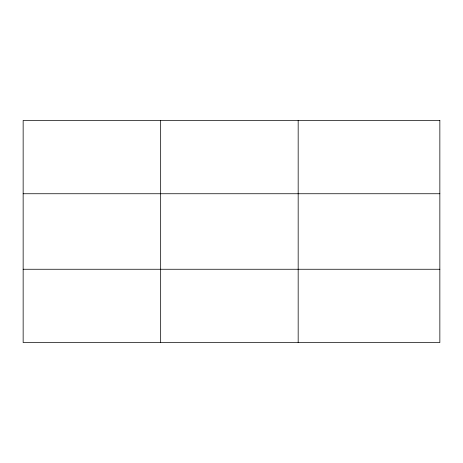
<?xml version="1.0" encoding="UTF-8"?>
<svg xmlns="http://www.w3.org/2000/svg" width="463" height="463" viewBox="0 0 463 463"><rect width="100%" height="100%" fill="white"/><g stroke="black" fill="none" stroke-linecap="round" stroke-linejoin="round"><path stroke-width="0.69" d="M160.661 342.556L160.661 120.444M298.172 342.556L298.172 120.444M23.15 193.742L439.85 193.742M23.15 269.258L439.85 269.258M439.85 120.444L439.85 342.556L23.15 342.556L23.15 120.444L439.85 120.444"/></g></svg>
